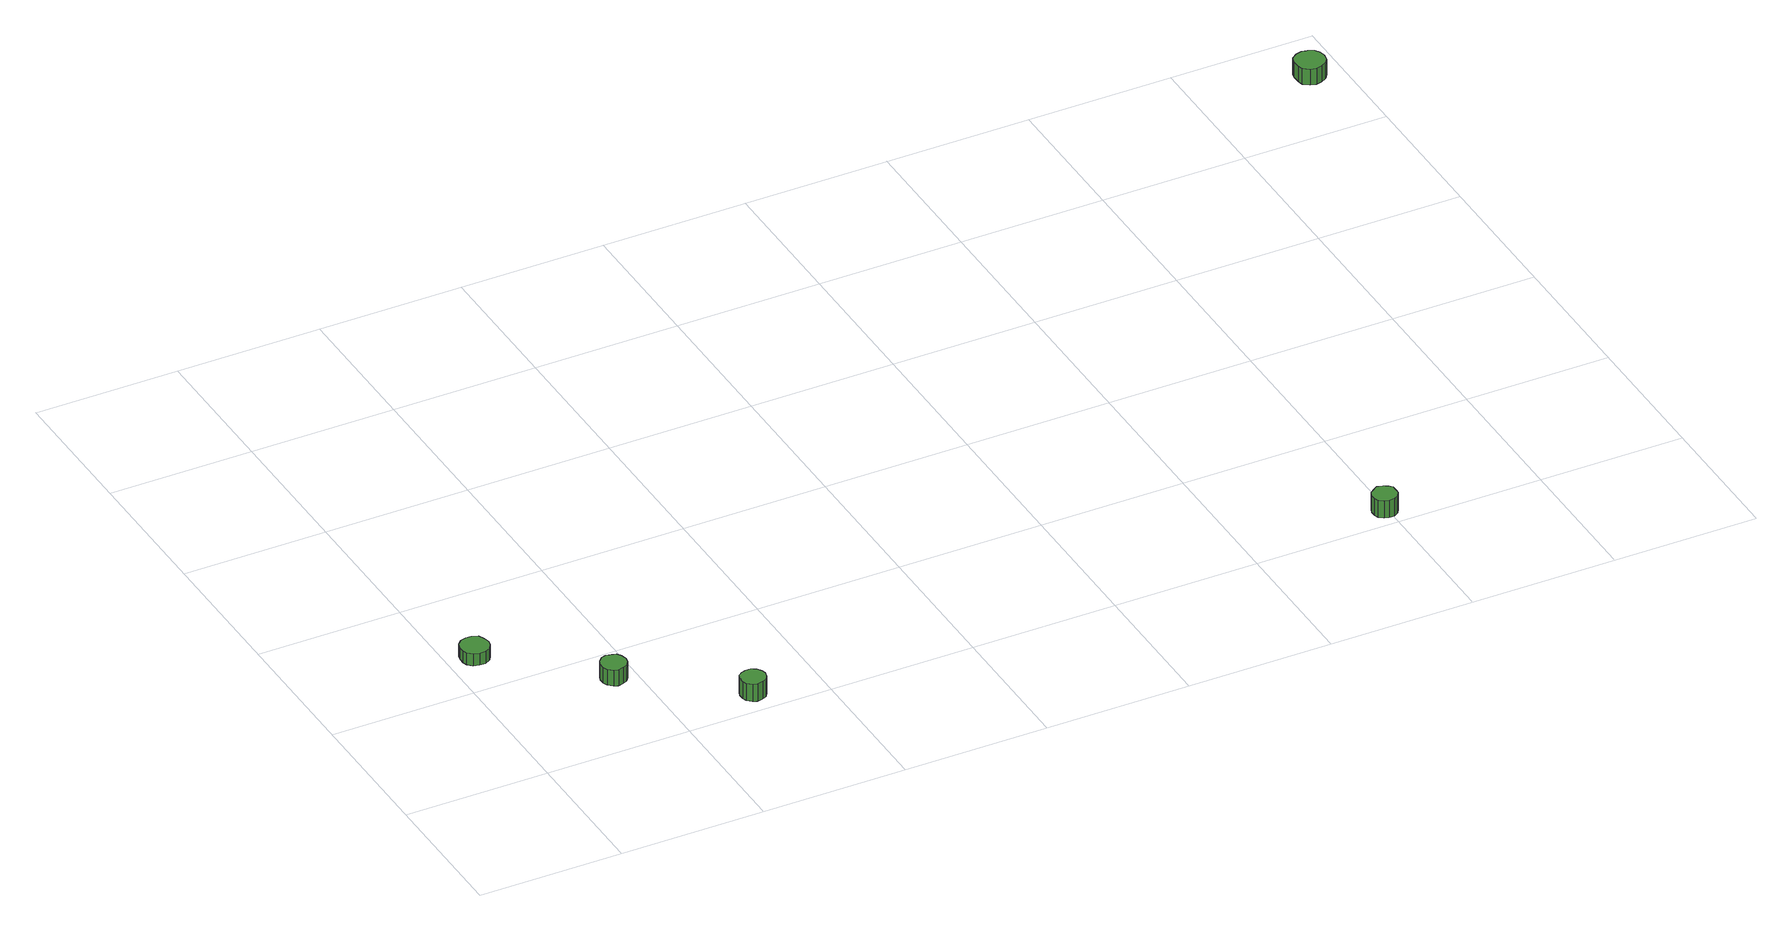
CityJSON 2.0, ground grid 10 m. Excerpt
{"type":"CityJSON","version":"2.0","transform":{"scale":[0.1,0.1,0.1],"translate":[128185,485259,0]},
"CityObjects":{
"tree1":{"type":"SolitaryVegetationObject","attributes":{"function":"something"},"geometry":[{"type":"MultiSurface","lod":"1","boundaries":[[[0,1,2,3,4,5,6,7,8,9,10,11,12,13,14]],[[15,16,17,18,19,20,21,22,23,24,25,26,27,28,29]],[[0,29,28,1]],[[1,28,27,2]],[[2,27,26,3]],[[3,26,25,4]],[[4,25,24,5]],[[5,24,23,6]],[[6,23,22,7]],[[7,22,21,8]],[[8,21,20,9]],[[9,20,19,10]],[[10,19,18,11]],[[11,18,17,12]],[[12,17,16,13]],[[13,16,15,14]],[[14,15,29,0]]]}]},
"tree2":{"type":"SolitaryVegetationObject","attributes":{"function":"something"},"geometry":[{"type":"MultiSurface","lod":"1","boundaries":[[[30,31,32,33,34,35,36,37,38,39,40,41,42,43,44]],[[45,46,47,48,49,50,51,52,53,54,55,56,57,58,59]],[[30,59,58,31]],[[31,58,57,32]],[[32,57,56,33]],[[33,56,55,34]],[[34,55,54,35]],[[35,54,53,36]],[[36,53,52,37]],[[37,52,51,38]],[[38,51,50,39]],[[39,50,49,40]],[[40,49,48,41]],[[41,48,47,42]],[[42,47,46,43]],[[43,46,45,44]],[[44,45,59,30]]]}]},
"tree3":{"type":"SolitaryVegetationObject","attributes":{"function":"something"},"geometry":[{"type":"MultiSurface","lod":"1","boundaries":[[[60,61,62,63,64,65,66,67,68,69,70,71,72,73,74]],[[75,76,77,78,79,80,81,82,83,84,85,86,87,88,89]],[[60,89,88,61]],[[61,88,87,62]],[[62,87,86,63]],[[63,86,85,64]],[[64,85,84,65]],[[65,84,83,66]],[[66,83,82,67]],[[67,82,81,68]],[[68,81,80,69]],[[69,80,79,70]],[[70,79,78,71]],[[71,78,77,72]],[[72,77,76,73]],[[73,76,75,74]],[[74,75,89,60]]]}]},
"tree4":{"type":"SolitaryVegetationObject","attributes":{"function":"something"},"geometry":[{"type":"MultiSurface","lod":"1","boundaries":[[[90,91,92,93,94,95,96,97,98,99,100,101,102,103,104]],[[105,106,107,108,109,110,111,112,113,114,115,116,117,118,119]],[[90,119,118,91]],[[91,118,117,92]],[[92,117,116,93]],[[93,116,115,94]],[[94,115,114,95]],[[95,114,113,96]],[[96,113,112,97]],[[97,112,111,98]],[[98,111,110,99]],[[99,110,109,100]],[[100,109,108,101]],[[101,108,107,102]],[[102,107,106,103]],[[103,106,105,104]],[[104,105,119,90]]]}]},
"tree5":{"type":"SolitaryVegetationObject","attributes":{"function":"something"},"geometry":[{"type":"MultiSurface","lod":"1","boundaries":[[[120,121,122,123,124,125,126,127,128,129,130,131,132,133,134]],[[135,136,137,138,139,140,141,142,143,144,145,146,147,148,149]],[[120,149,148,121]],[[121,148,147,122]],[[122,147,146,123]],[[123,146,145,124]],[[124,145,144,125]],[[125,144,143,126]],[[126,143,142,127]],[[127,142,141,128]],[[128,141,140,129]],[[129,140,139,130]],[[130,139,138,131]],[[131,138,137,132]],[[132,137,136,133]],[[133,136,135,134]],[[134,135,149,120]]]}]}
},
"vertices":[
[28,133,10],[27,137,10],[25,141,10],[21,143,10],[17,143,10],[13,142,10],[10,139,10],[9,135,10],[9,131,10],[10,128,10],[13,125,10],[17,124,10],[21,124,10],[25,126,10],[27,129,10],[27,129,1],[25,126,1],[21,124,1],[17,124,1],[13,125,1],[10,128,1],[9,131,1],[9,135,1],[10,139,1],[13,142,1],[17,143,1],[21,143,1],[25,141,1],[27,137,1],[28,133,1],
[94,74,12],[93,78,12],[91,81,12],[88,82,12],[84,83,12],[81,82,12],[78,79,12],[77,76,12],[77,72,12],[78,69,12],[81,66,12],[84,65,12],[88,66,12],[91,67,12],[93,70,12],[93,70,0],[91,67,0],[88,66,0],[84,65,0],[81,66,0],[78,69,0],[77,72,0],[77,76,0],[78,79,0],[81,82,0],[84,83,0],[88,82,0],[91,81,0],[93,78,0],[94,74,0],
[162,16,15],[161,19,15],[159,22,15],[156,24,15],[152,24,15],[149,23,15],[146,21,15],[145,18,15],[145,14,15],[146,11,15],[149,8,15],[152,7,15],[156,8,15],[159,9,15],[161,12,15],[161,12,2],[159,9,2],[156,8,2],[152,7,2],[149,8,2],[146,11,2],[145,14,2],[145,18,2],[146,21,2],[149,23,2],[152,24,2],[156,24,2],[159,22,2],[161,19,2],[162,16,2],
[604,11,16],[604,15,16],[602,17,16],[599,19,16],[595,20,16],[592,18,16],[589,16,16],[588,13,16],[588,9,16],[589,6,16],[592,4,16],[595,3,16],[599,3,16],[602,5,16],[604,8,16],[604,8,3],[602,5,3],[599,3,3],[595,3,3],[592,4,3],[589,6,3],[588,9,3],[588,13,3],[589,16,3],[592,18,3],[595,20,3],[599,19,3],[602,17,3],[604,15,3],[604,11,3],
[776,438,31],[775,442,31],[773,445,31],[769,447,31],[765,448,31],[761,447,31],[757,444,31],[756,440,31],[756,435,31],[757,431,31],[761,428,31],[765,427,31],[769,428,31],[773,430,31],[775,433,31],[775,433,19],[773,430,19],[769,428,19],[765,427,19],[761,428,19],[757,431,19],[756,435,19],[756,440,19],[757,444,19],[761,447,19],[765,448,19],[769,447,19],[773,445,19],[775,442,19],[776,438,19]
]}
